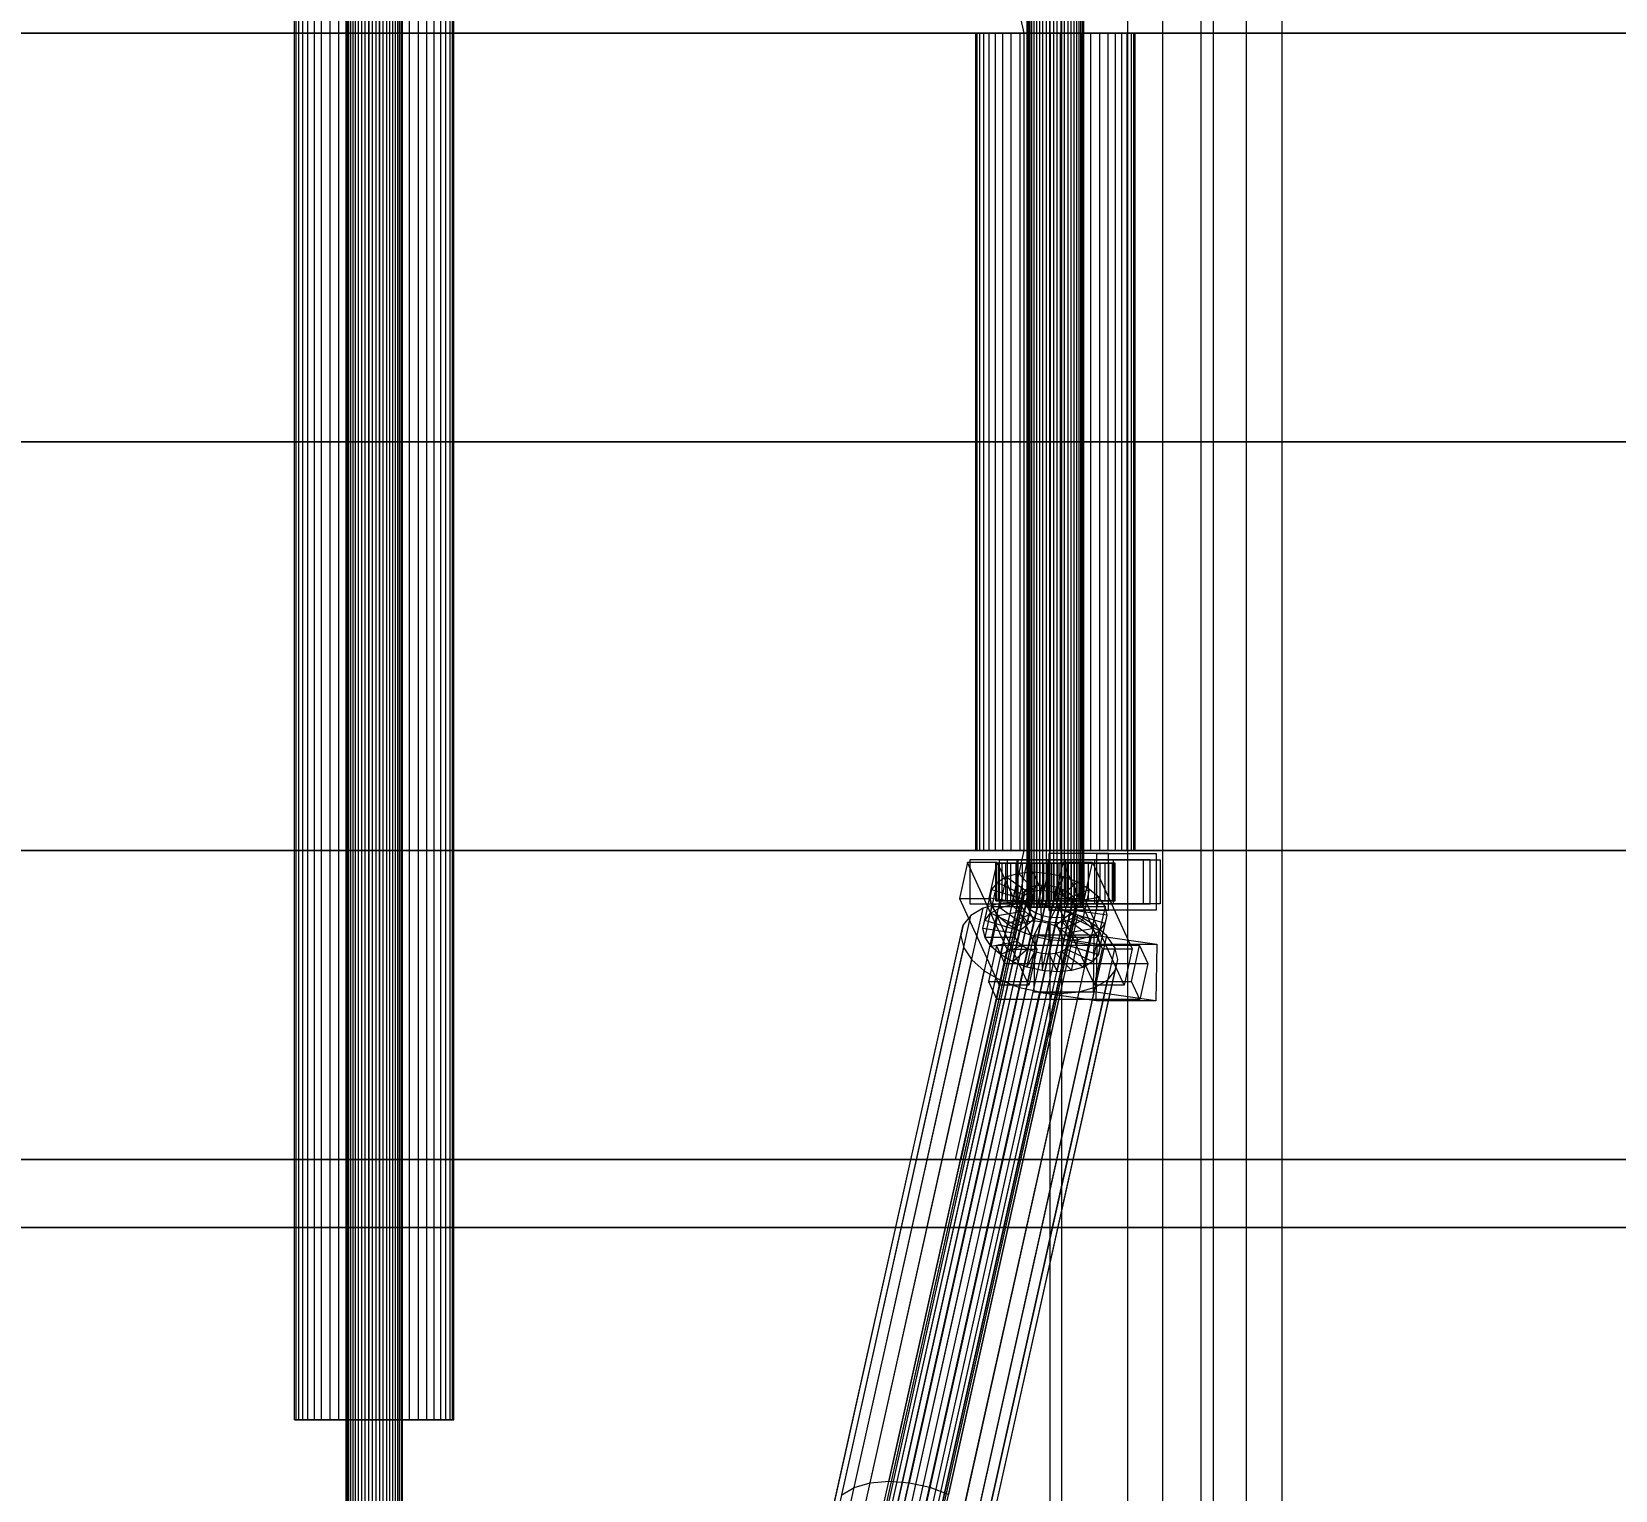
# Model space of a CAD drawing. Header units: millimetres. Extents: x -191664 to 191490, y -197311 to 10263.
# Drawn here: x 4337 to 4841, y -18334 to -17870 of the extents above; entities that cross this region are included whole.
import ezdxf

# ---------------------------------------------------------------- set-up
doc = ezdxf.new("R2010")
doc.units = ezdxf.units.MM
doc.layers.add('COTAS_INSTALACION_P', color=30, linetype='Continuous', lineweight=0)
doc.layers.add('superior_C01', color=7, linetype='Continuous', lineweight=0)
doc.dimstyles.new('PLANTA_100', dxfattribs={"dimtxt": 250, "dimasz": 150, "dimexe": 150, "dimexo": 80, "dimgap": 100, "dimtad": 1, "dimtih": 1, "dimtoh": 1, "dimdec": 1, "dimdsep": 46, "dimcen": 0.09, "dimclrd": 1, "dimclre": 1, "dimclrt": 1, "dimadec": 0, "dimazin": 0, "dimtfac": 1, "dimtdec": 4, "dimtofl": 0, "dimtmove": 0, "dimatfit": 3, "dimfxl": 1, "dimtolj": 1, "dimtzin": 0, "dimarcsym": 0})

# ---------------------------------------------------------------- blocks, each defined once
blk = doc.blocks.new('*D5')
at = {"layer": 'COTAS_INSTALACION_P', "color": 1, "lineweight": -2, "transparency": 16777216}
for p, q in [((-1000, -18080), (-1000, -25850)), ((60117.12, -18080), (60117.12, -25850)), ((-850, -25700), (59967.12, -25700))]:
    blk.add_line(p, q, dxfattribs=at)
at = {"layer": 'COTAS_INSTALACION_P', "color": 1, "transparency": 16777216}
for points in [[(-850, -25675), (-850, -25725), (-1000, -25700)], [(59967.12, -25675), (59967.12, -25725), (60117.12, -25700)]]:
    blk.add_solid(points, dxfattribs=at)
at = {"layer": 'Defpoints', "color": 0, "transparency": 16777216}
for p in [(-1000, -18000), (60117.12, -18000), (60117.12, -25700)]:
    blk.add_point(p, dxfattribs=at)

msp = doc.modelspace()

# ---------------------------------------------------------------- linework, layer by layer
at = {"layer": 'superior_C01', "color": 139, "true_color": 0x354b57}
for p, q in [((4685.47, -17550), (4685.47, -18450)), ((4696.68, -18450), (4696.68, -17550)), ((4723.37, -18450), (4723.37, -17550)), ((4734.57, -17550), (4734.57, -18450)), ((4660.78, -17575), (4660.78, -18425)), ((4664.62, -18425), (4664.62, -17575)), ((4708.9, -18425), (4708.9, -17575)), ((4712.74, -17575), (4712.74, -18425)), ((4634.56, -18133.86), (4632, -18145.33)), ((4644.03, -18133.85), (4634.56, -18133.86)), ((4647.18, -18161.39), (4634.56, -18133.86)), ((4644.77, -18133), (4635.3, -18133)), ((4635.3, -18133), (4635.3, -18147)), ((4650.66, -18133), (4635.3, -18133)), ((4641.48, -18145.32), (4644.03, -18133.85)), ((4644.03, -18133.85), (4656.65, -18161.38)), ((4644.77, -18147), (4644.77, -18133)), ((4644.77, -18133), (4660.14, -18133)), ((4692.66, -18133), (4647.18, -18133)), ((4647.18, -18133), (4647.18, -18147)), ((4650.38, -18133), (4647.18, -18133)), ((4650.38, -18147), (4650.38, -18133)), ((4650.38, -18133), (4695.86, -18133)), ((4650.66, -18147), (4650.66, -18133)), ((4650.66, -18133), (4660.14, -18133)), ((4660.14, -18133), (4660.14, -18147)), ((4679.39, -18131), (4660.45, -18131)), ((4660.45, -18131), (4660.45, -18149)), ((4675.69, -18131), (4660.45, -18131)), ((4664.88, -18133.82), (4662.32, -18145.29)), ((4674.35, -18133.81), (4664.88, -18133.82)), ((4677.5, -18161.35), (4664.88, -18133.82)), ((4675.09, -18133), (4665.61, -18133)), ((4665.61, -18133), (4665.61, -18147)), ((4680.98, -18133), (4665.61, -18133)), ((4671.79, -18145.28), (4674.35, -18133.81)), ((4674.35, -18133.81), (4686.97, -18161.34)), ((4675.09, -18147), (4675.09, -18133)), ((4675.09, -18133), (4690.45, -18133)), ((4675.69, -18149), (4675.69, -18131)), ((4675.69, -18131), (4694.63, -18131)), ((4679.39, -18149), (4679.39, -18131)), ((4679.39, -18131), (4694.63, -18131)), ((4680.98, -18147), (4680.98, -18133)), ((4680.98, -18133), (4690.45, -18133)), ((4690.45, -18133), (4690.45, -18147)), ((4692.66, -18147), (4692.66, -18133)), ((4692.66, -18133), (4695.86, -18133)), ((4694.63, -18131), (4694.63, -18149)), ((4695.86, -18133), (4695.86, -18147)), ((4632, -18145.33), (4641.48, -18145.32)), ((4632, -18145.33), (4644.62, -18172.86)), ((4635.3, -18147), (4644.77, -18147)), ((4635.3, -18147), (4650.66, -18147)), ((4654.1, -18172.85), (4641.48, -18145.32)), ((4660.14, -18147), (4644.77, -18147)), ((4647.18, -18147), (4692.66, -18147)), ((4647.18, -18147), (4650.38, -18147)), ((4695.86, -18147), (4650.38, -18147)), ((4660.14, -18147), (4650.66, -18147)), ((4660.45, -18149), (4679.39, -18149)), ((4675.69, -18149), (4660.45, -18149)), ((4662.32, -18145.29), (4671.79, -18145.28)), ((4662.32, -18145.29), (4674.94, -18172.82)), ((4665.61, -18147), (4675.09, -18147)), ((4665.61, -18147), (4680.98, -18147)), ((4684.41, -18172.81), (4671.79, -18145.28)), ((4690.45, -18147), (4675.09, -18147)), ((4694.63, -18149), (4675.69, -18149)), ((4694.63, -18149), (4679.39, -18149)), ((4690.45, -18147), (4680.98, -18147)), ((4695.86, -18147), (4692.66, -18147)), ((4655.93, -18156.96), (4655.66, -18174.94)), ((4674.88, -18156.96), (4655.93, -18156.96)), ((4675.81, -18159.83), (4655.93, -18156.96)), ((4674.61, -18174.94), (4674.88, -18156.96)), ((4674.88, -18156.96), (4694.76, -18159.83)), ((4643.81, -18160.25), (4641.25, -18171.72)), ((4689.29, -18160.19), (4643.81, -18160.25)), ((4646.44, -18165.98), (4643.81, -18160.25)), ((4644.62, -18172.86), (4647.18, -18161.39)), ((4647.18, -18161.39), (4656.65, -18161.38)), ((4656.65, -18161.38), (4654.1, -18172.85)), ((4674.94, -18172.82), (4677.5, -18161.35)), ((4675.55, -18177.81), (4675.81, -18159.83)), ((4675.81, -18159.83), (4694.76, -18159.83)), ((4677.5, -18161.35), (4686.97, -18161.34)), ((4686.97, -18161.34), (4684.41, -18172.81)), ((4686.73, -18171.66), (4689.29, -18160.19)), ((4689.29, -18160.19), (4691.92, -18165.93)), ((4694.76, -18159.83), (4694.49, -18177.81)), ((4643.88, -18177.45), (4646.44, -18165.98)), ((4646.44, -18165.98), (4691.92, -18165.93)), ((4691.92, -18165.93), (4689.36, -18177.39)), ((4641.25, -18171.72), (4686.73, -18171.66)), ((4641.25, -18171.72), (4643.88, -18177.45)), ((4654.1, -18172.85), (4644.62, -18172.86)), ((4684.41, -18172.81), (4674.94, -18172.82)), ((4689.36, -18177.39), (4686.73, -18171.66)), ((4689.36, -18177.39), (4643.88, -18177.45)), ((4655.66, -18174.94), (4674.61, -18174.94)), ((4675.55, -18177.81), (4655.66, -18174.94)), ((4694.49, -18177.81), (4674.61, -18174.94)), ((4694.49, -18177.81), (4675.55, -18177.81))]:
    msp.add_line(p, q, dxfattribs=at)
at = {"layer": 'superior_C01', "color": 9, "true_color": 0xbac6cb}
for p, q in [((4436.77, -18440), (4436.77, -17560)), ((4436.92, -18440), (4436.92, -17560)), ((4437.22, -18440), (4437.22, -17560)), ((4437.68, -18440), (4437.68, -17560)), ((4438.26, -18440), (4438.26, -17560)), ((4438.99, -18440), (4438.99, -17560)), ((4439.81, -18440), (4439.81, -17560)), ((4440.76, -18440), (4440.76, -17560)), ((4441.76, -18440), (4441.76, -17560)), ((4442.87, -18440), (4442.87, -17560)), ((4443.98, -18440), (4443.98, -17560)), ((4445.17, -18440), (4445.17, -17560)), ((4446.33, -18440), (4446.33, -17560)), ((4447.52, -18440), (4447.52, -17560)), ((4448.63, -18440), (4448.63, -17560)), ((4449.74, -18440), (4449.74, -17560)), ((4450.74, -18440), (4450.74, -17560)), ((4451.69, -18440), (4451.69, -17560)), ((4452.51, -18440), (4452.51, -17560)), ((4453.24, -18440), (4453.24, -17560)), ((4453.82, -18440), (4453.82, -17560)), ((4454.28, -17560), (4454.28, -18440)), ((4454.57, -18440), (4454.57, -17560)), ((4454.73, -18440), (4454.73, -17560)), ((4653.57, -18148), (4653.57, -17852)), ((4653.73, -18148), (4653.73, -17852)), ((4654.03, -18148), (4654.03, -17852)), ((4654.49, -18148), (4654.49, -17852)), ((4655.06, -18148), (4655.06, -17852)), ((4655.8, -18148), (4655.8, -17852)), ((4656.61, -18148), (4656.61, -17852)), ((4657.56, -18148), (4657.56, -17852)), ((4658.56, -18148), (4658.56, -17852)), ((4659.67, -18148), (4659.67, -17852)), ((4660.79, -18148), (4660.79, -17852)), ((4661.98, -18148), (4661.98, -17852)), ((4663.13, -18148), (4663.13, -17852)), ((4664.32, -18148), (4664.32, -17852)), ((4665.44, -18148), (4665.44, -17852)), ((4666.55, -18148), (4666.55, -17852)), ((4667.54, -18148), (4667.54, -17852)), ((4668.5, -18148), (4668.5, -17852)), ((4669.31, -18148), (4669.31, -17852)), ((4670.04, -18148), (4670.04, -17852)), ((4670.62, -18148), (4670.62, -17852)), ((4671.08, -17852), (4671.08, -18148)), ((4671.38, -18148), (4671.38, -17852)), ((4671.54, -18148), (4671.54, -17852)), ((4604.43, -18357.43), (4652.12, -18143.64)), ((4605.29, -18356.36), (4652.98, -18142.56)), ((4606.68, -18355.54), (4654.37, -18141.74)), ((4608.5, -18355.02), (4656.19, -18141.22)), ((4610.63, -18354.84), (4658.32, -18141.04)), ((4612.92, -18355.02), (4660.61, -18141.22)), ((4615.21, -18355.53), (4662.9, -18141.73)), ((4617.35, -18356.35), (4665.04, -18142.55)), ((4619.2, -18357.42), (4666.89, -18143.62)), ((4652.12, -18143.64), (4651.84, -18144.88)), ((4652.98, -18142.56), (4652.12, -18143.64)), ((4654.37, -18141.74), (4652.98, -18142.56)), ((4656.19, -18141.22), (4654.37, -18141.74)), ((4658.32, -18141.04), (4656.19, -18141.22)), ((4660.61, -18141.22), (4658.32, -18141.04)), ((4662.9, -18141.73), (4660.61, -18141.22)), ((4665.04, -18142.55), (4662.9, -18141.73)), ((4666.89, -18143.62), (4665.04, -18142.55)), ((4668.31, -18144.86), (4666.89, -18143.62)), ((4604.15, -18358.68), (4651.84, -18144.88)), ((4604.47, -18360.02), (4652.16, -18146.22)), ((4605.37, -18361.35), (4653.06, -18147.55)), ((4606.8, -18362.6), (4654.48, -18148.8)), ((4620.62, -18358.66), (4668.31, -18144.86)), ((4669.21, -18146.2), (4621.52, -18360)), ((4621.56, -18362.58), (4669.25, -18148.78)), ((4621.84, -18361.33), (4669.53, -18147.53)), ((4651.84, -18144.88), (4652.16, -18146.22)), ((4652.16, -18146.22), (4653.06, -18147.55)), ((4653.06, -18147.55), (4654.48, -18148.8)), ((4654.03, -18148), (4653.57, -18148)), ((4653.57, -18148), (4653.73, -18148)), ((4653.73, -18148), (4654.49, -18148)), ((4655.06, -18148), (4654.03, -18148)), ((4654.48, -18148.8), (4656.33, -18149.86)), ((4654.49, -18148), (4655.8, -18148)), ((4656.61, -18148), (4655.06, -18148)), ((4655.8, -18148), (4657.56, -18148)), ((4658.56, -18148), (4656.61, -18148)), ((4657.56, -18148), (4659.67, -18148)), ((4660.79, -18148), (4658.56, -18148)), ((4659.67, -18148), (4661.98, -18148)), ((4663.13, -18148), (4660.79, -18148)), ((4661.98, -18148), (4664.32, -18148)), ((4665.44, -18148), (4663.13, -18148)), ((4664.32, -18148), (4666.55, -18148)), ((4667.54, -18148), (4665.44, -18148)), ((4666.55, -18148), (4668.5, -18148)), ((4669.31, -18148), (4667.54, -18148)), ((4669.21, -18146.2), (4668.31, -18144.86)), ((4668.39, -18149.85), (4669.25, -18148.78)), ((4668.5, -18148), (4670.04, -18148)), ((4669.53, -18147.53), (4669.21, -18146.2)), ((4669.25, -18148.78), (4669.53, -18147.53)), ((4670.62, -18148), (4669.31, -18148)), ((4670.04, -18148), (4671.08, -18148)), ((4671.38, -18148), (4670.62, -18148)), ((4671.08, -18148), (4671.54, -18148)), ((4671.54, -18148), (4671.38, -18148)), ((4608.64, -18363.66), (4656.33, -18149.86)), ((4610.78, -18364.48), (4658.47, -18150.68)), ((4613.07, -18364.99), (4660.76, -18151.2)), ((4615.36, -18365.17), (4663.05, -18151.37)), ((4617.49, -18364.99), (4665.18, -18151.19)), ((4619.31, -18364.47), (4667, -18150.67)), ((4620.7, -18363.65), (4668.39, -18149.85)), ((4656.33, -18149.86), (4658.47, -18150.68)), ((4658.47, -18150.68), (4660.76, -18151.2)), ((4660.76, -18151.2), (4663.05, -18151.37)), ((4663.05, -18151.37), (4665.18, -18151.19)), ((4665.18, -18151.19), (4667, -18150.67)), ((4667, -18150.67), (4668.39, -18149.85))]:
    msp.add_line(p, q, dxfattribs=at)
at = {"layer": 'superior_C01', "color": 252, "true_color": 0x83939a}
for p, q in [((4420.4, -18311.15), (4420.4, -17688.85)), ((4420.84, -18311.15), (4420.84, -17688.85)), ((4421.69, -18311.15), (4421.69, -17688.85)), ((4422.98, -18311.15), (4422.98, -17688.85)), ((4424.61, -18311.15), (4424.61, -17688.85)), ((4426.68, -18311.15), (4426.68, -17688.85)), ((4428.98, -18311.15), (4428.98, -17688.85)), ((4431.67, -18311.15), (4431.67, -17688.85)), ((4434.49, -18311.15), (4434.49, -17688.85)), ((4437.62, -18311.15), (4437.62, -17688.85)), ((4440.76, -18311.15), (4440.76, -17688.85)), ((4444.12, -18311.15), (4444.12, -17688.85)), ((4447.38, -18311.15), (4447.38, -17688.85)), ((4450.74, -18311.15), (4450.74, -17688.85)), ((4453.88, -18311.15), (4453.88, -17688.85)), ((4457.01, -18311.15), (4457.01, -17688.85)), ((4459.83, -18311.15), (4459.83, -17688.85)), ((4462.52, -18311.15), (4462.52, -17688.85)), ((4464.82, -18311.15), (4464.82, -17688.85)), ((4466.89, -18311.15), (4466.89, -17688.85)), ((4468.52, -18311.15), (4468.52, -17688.85)), ((4469.81, -17688.85), (4469.81, -18311.15)), ((4470.65, -18311.15), (4470.65, -17688.85)), ((4471.1, -18311.15), (4471.1, -17688.85)), ((4637.65, -17870), (4637.21, -17870)), ((4637.21, -17870), (4638.49, -17870)), ((4637.21, -18130), (4637.21, -17870)), ((4639.79, -17870), (4637.65, -17870)), ((4637.65, -18130), (4637.65, -17870)), ((4638.49, -17870), (4641.42, -17870)), ((4638.49, -18130), (4638.49, -17870)), ((4643.48, -17870), (4639.79, -17870)), ((4639.79, -18130), (4639.79, -17870)), ((4641.42, -17870), (4645.78, -17870)), ((4641.42, -18130), (4641.42, -17870)), ((4648.47, -17870), (4643.48, -17870)), ((4643.48, -18130), (4643.48, -17870)), ((4645.78, -17870), (4651.29, -17870)), ((4645.78, -18130), (4645.78, -17870)), ((4654.42, -17870), (4648.47, -17870)), ((4648.47, -18130), (4648.47, -17870)), ((4651.29, -17870), (4657.57, -17870)), ((4651.29, -18130), (4651.29, -17870)), ((4660.93, -17870), (4654.42, -17870)), ((4654.42, -18130), (4654.42, -17870)), ((4657.57, -17870), (4664.18, -17870)), ((4657.57, -18130), (4657.57, -17870)), ((4667.54, -17870), (4660.93, -17870)), ((4660.93, -18130), (4660.93, -17870)), ((4664.18, -17870), (4670.69, -17870)), ((4664.18, -18130), (4664.18, -17870)), ((4673.82, -17870), (4667.54, -17870)), ((4667.54, -18130), (4667.54, -17870)), ((4670.69, -17870), (4676.64, -17870)), ((4670.69, -18130), (4670.69, -17870)), ((4679.33, -17870), (4673.82, -17870)), ((4673.82, -18130), (4673.82, -17870)), ((4676.64, -17870), (4681.63, -17870)), ((4676.64, -18130), (4676.64, -17870)), ((4683.69, -17870), (4679.33, -17870)), ((4679.33, -18130), (4679.33, -17870)), ((4681.63, -17870), (4685.32, -17870)), ((4681.63, -18130), (4681.63, -17870)), ((4686.62, -17870), (4683.69, -17870)), ((4683.69, -18130), (4683.69, -17870)), ((4685.32, -17870), (4687.46, -17870)), ((4685.32, -18130), (4685.32, -17870)), ((4687.9, -17870), (4686.62, -17870)), ((4686.62, -17870), (4686.62, -18130)), ((4687.46, -17870), (4687.9, -17870)), ((4687.46, -18130), (4687.46, -17870)), ((4687.9, -18130), (4687.9, -17870)), ((4638.49, -18130), (4637.21, -18130)), ((4637.21, -18130), (4637.65, -18130)), ((4637.65, -18130), (4639.79, -18130)), ((4641.42, -18130), (4638.49, -18130)), ((4639.79, -18130), (4643.48, -18130)), ((4645.78, -18130), (4641.42, -18130)), ((4643.48, -18130), (4648.47, -18130)), ((4651.29, -18130), (4645.78, -18130)), ((4648.47, -18130), (4654.42, -18130)), ((4657.57, -18130), (4651.29, -18130)), ((4654.42, -18130), (4660.93, -18130)), ((4664.18, -18130), (4657.57, -18130)), ((4660.93, -18130), (4667.54, -18130)), ((4670.69, -18130), (4664.18, -18130)), ((4667.54, -18130), (4673.82, -18130)), ((4676.64, -18130), (4670.69, -18130)), ((4673.82, -18130), (4679.33, -18130)), ((4681.63, -18130), (4676.64, -18130)), ((4679.33, -18130), (4683.69, -18130)), ((4685.32, -18130), (4681.63, -18130)), ((4683.69, -18130), (4686.62, -18130)), ((4687.46, -18130), (4685.32, -18130)), ((4686.62, -18130), (4687.9, -18130)), ((4687.9, -18130), (4687.46, -18130)), ((4598.47, -18332.66), (4639.58, -18148.35)), ((4603.61, -18331.2), (4644.72, -18146.89)), ((4609.61, -18330.69), (4650.72, -18146.38)), ((4616.06, -18331.18), (4657.17, -18146.87)), ((4622.53, -18332.63), (4663.64, -18148.32)), ((4639.58, -18148.35), (4635.66, -18150.67)), ((4644.72, -18146.89), (4639.58, -18148.35)), ((4650.72, -18146.38), (4644.72, -18146.89)), ((4657.17, -18146.87), (4650.72, -18146.38)), ((4663.64, -18148.32), (4657.17, -18146.87)), ((4669.69, -18150.63), (4663.64, -18148.32)), ((4592.11, -18338), (4633.22, -18153.69)), ((4594.55, -18334.98), (4635.66, -18150.67)), ((4628.58, -18334.94), (4669.69, -18150.63)), ((4633.22, -18153.69), (4632.42, -18157.21)), ((4635.66, -18150.67), (4633.22, -18153.69)), ((4633.78, -18337.95), (4674.9, -18153.64)), ((4674.9, -18153.64), (4669.69, -18150.63)), ((4678.91, -18157.15), (4674.9, -18153.64)), ((4591.31, -18341.52), (4632.42, -18157.21)), ((4632.42, -18157.21), (4633.33, -18160.98)), ((4637.8, -18341.46), (4678.91, -18157.15)), ((4681.46, -18160.92), (4678.91, -18157.15)), ((4592.22, -18345.29), (4633.33, -18160.98)), ((4633.33, -18160.98), (4635.88, -18164.75)), ((4681.46, -18160.92), (4640.35, -18345.23)), ((4682.37, -18164.69), (4681.46, -18160.92)), ((4594.77, -18349.06), (4635.88, -18164.75)), ((4598.78, -18352.57), (4639.9, -18168.26)), ((4635.88, -18164.75), (4639.9, -18168.26)), ((4639.9, -18168.26), (4645.1, -18171.28)), ((4640.46, -18352.52), (4681.57, -18168.21)), ((4641.26, -18349), (4682.37, -18164.69)), ((4679.13, -18171.23), (4681.57, -18168.21)), ((4681.57, -18168.21), (4682.37, -18164.69)), ((4603.99, -18355.58), (4645.1, -18171.28)), ((4610.04, -18357.89), (4651.15, -18173.58)), ((4634.1, -18357.86), (4675.21, -18173.55)), ((4638.02, -18355.54), (4679.13, -18171.23)), ((4645.1, -18171.28), (4651.15, -18173.58)), ((4651.15, -18173.58), (4657.62, -18175.03)), ((4670.07, -18175.02), (4675.21, -18173.55)), ((4675.21, -18173.55), (4679.13, -18171.23)), ((4616.51, -18359.34), (4657.62, -18175.03)), ((4622.96, -18359.83), (4664.07, -18175.52)), ((4628.96, -18359.33), (4670.07, -18175.02)), ((4657.62, -18175.03), (4664.07, -18175.52)), ((4664.07, -18175.52), (4670.07, -18175.02)), ((4421.69, -18311.15), (4420.4, -18311.15)), ((4420.4, -18311.15), (4420.84, -18311.15)), ((4420.84, -18311.15), (4422.98, -18311.15)), ((4424.61, -18311.15), (4421.69, -18311.15)), ((4422.98, -18311.15), (4426.68, -18311.15)), ((4428.98, -18311.15), (4424.61, -18311.15)), ((4426.68, -18311.15), (4431.67, -18311.15)), ((4434.49, -18311.15), (4428.98, -18311.15)), ((4431.67, -18311.15), (4437.62, -18311.15)), ((4440.76, -18311.15), (4434.49, -18311.15)), ((4437.62, -18311.15), (4444.12, -18311.15)), ((4447.38, -18311.15), (4440.76, -18311.15)), ((4444.12, -18311.15), (4450.74, -18311.15)), ((4453.88, -18311.15), (4447.38, -18311.15)), ((4450.74, -18311.15), (4457.01, -18311.15)), ((4459.83, -18311.15), (4453.88, -18311.15)), ((4457.01, -18311.15), (4462.52, -18311.15)), ((4464.82, -18311.15), (4459.83, -18311.15)), ((4462.52, -18311.15), (4466.89, -18311.15)), ((4468.52, -18311.15), (4464.82, -18311.15)), ((4466.89, -18311.15), (4469.81, -18311.15)), ((4470.65, -18311.15), (4468.52, -18311.15)), ((4469.81, -18311.15), (4471.1, -18311.15)), ((4471.1, -18311.15), (4470.65, -18311.15)), ((4603.61, -18331.2), (4609.61, -18330.69)), ((4609.61, -18330.69), (4616.06, -18331.18)), ((4594.55, -18334.98), (4598.47, -18332.66)), ((4598.47, -18332.66), (4603.61, -18331.2)), ((4616.06, -18331.18), (4622.53, -18332.63)), ((4622.53, -18332.63), (4628.58, -18334.94))]:
    msp.add_line(p, q, dxfattribs=at)
at = {"layer": 'superior_C01', "color": 139, "true_color": 0x345e4e}
for p, q in [((4630.58, -17771.7), (4652.51, -17870)), ((4654.42, -17870), (4632.5, -17771.7)), ((3723.56, -17870), (4652.51, -17870)), ((4654.42, -17870), (3725.48, -17870)), ((4652.51, -17870), (4652.51, -18000)), ((4652.51, -17870), (5581.46, -17870)), ((4654.42, -18000), (4654.42, -17870)), ((5583.37, -17870), (4654.42, -17870)), ((3723.56, -18000), (4652.51, -18000)), ((4654.42, -18000), (3725.48, -18000)), ((4652.51, -18000), (4652.51, -18130)), ((4652.51, -18000), (5581.46, -18000)), ((4654.42, -18130), (4654.42, -18000)), ((5583.37, -18000), (4654.42, -18000)), ((3723.56, -18130), (4652.51, -18130)), ((4654.42, -18130), (3725.48, -18130)), ((4652.51, -18130), (4630.58, -18228.3)), ((4632.5, -18228.3), (4654.42, -18130)), ((4652.51, -18130), (5581.46, -18130)), ((5583.37, -18130), (4654.42, -18130)), ((4630.58, -18228.3), (3701.64, -18228.3)), ((3703.55, -18228.3), (4632.5, -18228.3)), ((4630.58, -18228.3), (4632.5, -18228.3)), ((5559.53, -18228.3), (4630.58, -18228.3)), ((4632.5, -18228.3), (5561.44, -18228.3))]:
    msp.add_line(p, q, dxfattribs=at)
at = {"layer": 'superior_C01', "color": 155, "true_color": 0x617580}
for p, q in [((4643.92, -18134), (4643.59, -18134)), ((4643.59, -18134), (4653.57, -18134)), ((4643.59, -18146), (4643.59, -18134)), ((4643.59, -18134), (4644.56, -18134)), ((4645.53, -18134), (4643.92, -18134)), ((4643.92, -18134), (4653.73, -18134)), ((4643.92, -18146), (4643.92, -18134)), ((4644.56, -18134), (4654.03, -18134)), ((4644.56, -18146), (4644.56, -18134)), ((4644.56, -18134), (4646.74, -18134)), ((4648.29, -18134), (4645.53, -18134)), ((4645.53, -18134), (4654.49, -18134)), ((4645.53, -18146), (4645.53, -18134)), ((4646.74, -18134), (4655.06, -18134)), ((4646.74, -18146), (4646.74, -18134)), ((4646.74, -18134), (4650.01, -18134)), ((4652.02, -18134), (4648.29, -18134)), ((4648.29, -18134), (4655.8, -18134)), ((4648.29, -18146), (4648.29, -18134)), ((4650.01, -18134), (4656.61, -18134)), ((4650.01, -18146), (4650.01, -18134)), ((4650.01, -18134), (4654.13, -18134)), ((4656.47, -18134), (4652.02, -18134)), ((4652.02, -18134), (4657.56, -18134)), ((4652.02, -18146), (4652.02, -18134)), ((4653.57, -18134), (4653.73, -18134)), ((4653.57, -18134), (4653.57, -18146)), ((4654.03, -18134), (4653.57, -18134)), ((4653.73, -18134), (4654.49, -18134)), ((4653.73, -18134), (4653.73, -18146)), ((4654.03, -18134), (4654.03, -18146)), ((4655.06, -18134), (4654.03, -18134)), ((4654.13, -18134), (4658.56, -18134)), ((4654.13, -18146), (4654.13, -18134)), ((4654.13, -18134), (4658.82, -18134)), ((4654.49, -18134), (4655.8, -18134)), ((4654.49, -18134), (4654.49, -18146)), ((4655.06, -18134), (4655.06, -18146)), ((4656.61, -18134), (4655.06, -18134)), ((4655.8, -18134), (4657.56, -18134)), ((4655.8, -18134), (4655.8, -18146)), ((4661.34, -18134), (4656.47, -18134)), ((4656.47, -18134), (4659.67, -18134)), ((4656.47, -18146), (4656.47, -18134)), ((4656.61, -18134), (4656.61, -18146)), ((4658.56, -18134), (4656.61, -18134)), ((4657.56, -18134), (4659.67, -18134)), ((4657.56, -18134), (4657.56, -18146)), ((4658.56, -18134), (4658.56, -18146)), ((4660.79, -18134), (4658.56, -18134)), ((4658.82, -18134), (4660.79, -18134)), ((4658.82, -18146), (4658.82, -18134)), ((4658.82, -18134), (4663.77, -18134)), ((4659.67, -18134), (4661.98, -18134)), ((4659.67, -18134), (4659.67, -18146)), ((4660.79, -18134), (4660.79, -18146)), ((4663.13, -18134), (4660.79, -18134)), ((4666.29, -18134), (4661.34, -18134)), ((4661.34, -18134), (4661.98, -18134)), ((4661.34, -18146), (4661.34, -18134)), ((4661.98, -18134), (4664.32, -18134)), ((4661.98, -18134), (4661.98, -18146)), ((4663.77, -18134), (4663.13, -18134)), ((4663.13, -18134), (4663.13, -18146)), ((4665.44, -18134), (4663.13, -18134)), ((4663.77, -18146), (4663.77, -18134)), ((4663.77, -18134), (4668.64, -18134)), ((4666.29, -18134), (4664.32, -18134)), ((4664.32, -18134), (4666.55, -18134)), ((4664.32, -18134), (4664.32, -18146)), ((4668.64, -18134), (4665.44, -18134)), ((4665.44, -18134), (4665.44, -18146)), ((4667.54, -18134), (4665.44, -18134)), ((4670.98, -18134), (4666.29, -18134)), ((4666.29, -18146), (4666.29, -18134)), ((4670.98, -18134), (4666.55, -18134)), ((4666.55, -18134), (4668.5, -18134)), ((4666.55, -18134), (4666.55, -18146)), ((4673.09, -18134), (4667.54, -18134)), ((4667.54, -18134), (4667.54, -18146)), ((4669.31, -18134), (4667.54, -18134)), ((4675.1, -18134), (4668.5, -18134)), ((4668.5, -18134), (4670.04, -18134)), ((4668.5, -18134), (4668.5, -18146)), ((4668.64, -18146), (4668.64, -18134)), ((4668.64, -18134), (4673.09, -18134)), ((4676.82, -18134), (4669.31, -18134)), ((4669.31, -18134), (4669.31, -18146)), ((4670.62, -18134), (4669.31, -18134)), ((4678.37, -18134), (4670.04, -18134)), ((4670.04, -18134), (4671.08, -18134)), ((4670.04, -18134), (4670.04, -18146)), ((4679.58, -18134), (4670.62, -18134)), ((4670.62, -18134), (4670.62, -18146)), ((4671.38, -18134), (4670.62, -18134)), ((4675.1, -18134), (4670.98, -18134)), ((4670.98, -18146), (4670.98, -18134)), ((4671.08, -18134), (4680.55, -18134)), ((4671.08, -18146), (4671.08, -18134)), ((4671.08, -18134), (4671.54, -18134)), ((4681.18, -18134), (4671.38, -18134)), ((4671.38, -18134), (4671.38, -18146)), ((4671.54, -18134), (4671.38, -18134)), ((4681.52, -18134), (4671.54, -18134)), ((4671.54, -18134), (4671.54, -18146)), ((4673.09, -18146), (4673.09, -18134)), ((4673.09, -18134), (4676.82, -18134)), ((4678.37, -18134), (4675.1, -18134)), ((4675.1, -18146), (4675.1, -18134)), ((4676.82, -18146), (4676.82, -18134)), ((4676.82, -18134), (4679.58, -18134)), ((4680.55, -18134), (4678.37, -18134)), ((4678.37, -18146), (4678.37, -18134)), ((4679.58, -18146), (4679.58, -18134)), ((4679.58, -18134), (4681.18, -18134)), ((4680.55, -18134), (4680.55, -18146)), ((4681.52, -18134), (4680.55, -18134)), ((4681.18, -18146), (4681.18, -18134)), ((4681.18, -18134), (4681.52, -18134)), ((4681.52, -18146), (4681.52, -18134)), ((4646.99, -18138.42), (4644.06, -18140.16)), ((4644.8, -18148.25), (4646.99, -18138.42)), ((4650.84, -18137.32), (4646.99, -18138.42)), ((4646.99, -18138.42), (4654.01, -18143.38)), ((4648.64, -18147.15), (4650.84, -18137.32)), ((4655.32, -18136.95), (4650.84, -18137.32)), ((4650.84, -18137.32), (4655.83, -18142.86)), ((4653.13, -18146.78), (4655.32, -18136.95)), ((4660.15, -18137.31), (4655.32, -18136.95)), ((4655.32, -18136.95), (4657.95, -18142.68)), ((4657.96, -18147.14), (4660.15, -18137.31)), ((4664.99, -18138.4), (4660.15, -18137.31)), ((4660.15, -18137.31), (4660.24, -18142.86)), ((4664.99, -18138.4), (4662.53, -18143.37)), ((4662.8, -18148.23), (4664.99, -18138.4)), ((4669.51, -18140.12), (4664.99, -18138.4)), ((4640.04, -18152.25), (4642.23, -18142.42)), ((4642.23, -18142.42), (4641.64, -18145.05)), ((4641.87, -18149.99), (4644.06, -18140.16)), ((4644.06, -18140.16), (4642.23, -18142.42)), ((4642.23, -18142.42), (4651.75, -18145.27)), ((4644.06, -18140.16), (4652.62, -18144.2)), ((4652.62, -18144.2), (4650.42, -18154.03)), ((4651.75, -18145.27), (4652.62, -18144.2)), ((4654.01, -18143.38), (4651.81, -18153.21)), ((4652.62, -18144.2), (4654.01, -18143.38)), ((4655.83, -18142.86), (4653.63, -18152.69)), ((4654.01, -18143.38), (4655.83, -18142.86)), ((4657.95, -18142.68), (4655.76, -18152.51)), ((4655.83, -18142.86), (4657.95, -18142.68)), ((4657.95, -18142.68), (4660.24, -18142.86)), ((4660.24, -18142.86), (4658.05, -18152.69)), ((4660.24, -18142.86), (4662.53, -18143.37)), ((4662.53, -18143.37), (4660.34, -18153.2)), ((4664.68, -18144.19), (4662.48, -18154.02)), ((4662.53, -18143.37), (4664.68, -18144.19)), ((4669.51, -18140.12), (4664.68, -18144.19)), ((4664.68, -18144.19), (4666.52, -18145.26)), ((4673.41, -18142.38), (4666.52, -18145.26)), ((4667.32, -18149.95), (4669.51, -18140.12)), ((4673.41, -18142.38), (4669.51, -18140.12)), ((4671.22, -18152.21), (4673.41, -18142.38)), ((4676.41, -18145), (4673.41, -18142.38)), ((4639.45, -18154.88), (4641.64, -18145.05)), ((4640.13, -18157.7), (4642.32, -18147.87)), ((4641.64, -18145.05), (4651.47, -18146.52)), ((4641.64, -18145.05), (4642.32, -18147.87)), ((4641.87, -18149.99), (4644.8, -18148.25)), ((4642.32, -18147.87), (4651.79, -18147.86)), ((4642.32, -18147.87), (4644.23, -18150.69)), ((4653.57, -18146), (4643.59, -18146)), ((4643.59, -18146), (4643.92, -18146)), ((4644.56, -18146), (4643.59, -18146)), ((4653.73, -18146), (4643.92, -18146)), ((4643.92, -18146), (4645.53, -18146)), ((4644.23, -18150.69), (4652.7, -18149.19)), ((4654.03, -18146), (4644.56, -18146)), ((4646.74, -18146), (4644.56, -18146)), ((4644.8, -18148.25), (4648.64, -18147.15)), ((4651.81, -18153.21), (4644.8, -18148.25)), ((4654.49, -18146), (4645.53, -18146)), ((4645.53, -18146), (4648.29, -18146)), ((4655.06, -18146), (4646.74, -18146)), ((4650.01, -18146), (4646.74, -18146)), ((4655.8, -18146), (4648.29, -18146)), ((4648.29, -18146), (4652.02, -18146)), ((4648.64, -18147.15), (4653.13, -18146.78)), ((4653.63, -18152.69), (4648.64, -18147.15)), ((4651.47, -18146.52), (4649.28, -18156.35)), ((4651.75, -18145.27), (4649.56, -18155.1)), ((4651.79, -18147.86), (4649.6, -18157.69)), ((4656.61, -18146), (4650.01, -18146)), ((4654.13, -18146), (4650.01, -18146)), ((4652.7, -18149.19), (4650.5, -18159.02)), ((4651.47, -18146.52), (4651.75, -18145.27)), ((4651.79, -18147.86), (4651.47, -18146.52)), ((4652.7, -18149.19), (4651.79, -18147.86)), ((4657.56, -18146), (4652.02, -18146)), ((4652.02, -18146), (4656.47, -18146)), ((4654.12, -18150.44), (4652.7, -18149.19)), ((4655.76, -18152.51), (4653.13, -18146.78)), ((4653.13, -18146.78), (4657.96, -18147.14)), ((4653.73, -18146), (4653.57, -18146)), ((4653.57, -18146), (4654.03, -18146)), ((4654.49, -18146), (4653.73, -18146)), ((4654.03, -18146), (4655.06, -18146)), ((4658.56, -18146), (4654.13, -18146)), ((4658.82, -18146), (4654.13, -18146)), ((4655.8, -18146), (4654.49, -18146)), ((4655.06, -18146), (4656.61, -18146)), ((4657.56, -18146), (4655.8, -18146)), ((4659.67, -18146), (4656.47, -18146)), ((4656.47, -18146), (4661.34, -18146)), ((4656.61, -18146), (4658.56, -18146)), ((4659.67, -18146), (4657.56, -18146)), ((4658.05, -18152.69), (4657.96, -18147.14)), ((4657.96, -18147.14), (4662.8, -18148.23)), ((4658.56, -18146), (4660.79, -18146)), ((4660.79, -18146), (4658.82, -18146)), ((4663.77, -18146), (4658.82, -18146)), ((4661.98, -18146), (4659.67, -18146)), ((4660.34, -18153.2), (4662.8, -18148.23)), ((4660.79, -18146), (4663.13, -18146)), ((4661.98, -18146), (4661.34, -18146)), ((4661.34, -18146), (4666.29, -18146)), ((4664.32, -18146), (4661.98, -18146)), ((4662.8, -18148.23), (4667.32, -18149.95)), ((4663.13, -18146), (4663.77, -18146)), ((4663.13, -18146), (4665.44, -18146)), ((4668.64, -18146), (4663.77, -18146)), ((4666.55, -18146), (4664.32, -18146)), ((4664.32, -18146), (4666.29, -18146)), ((4666.52, -18145.26), (4664.33, -18155.08)), ((4665.44, -18146), (4668.64, -18146)), ((4665.44, -18146), (4667.54, -18146)), ((4667.94, -18146.5), (4665.75, -18156.33)), ((4666.29, -18146), (4670.98, -18146)), ((4666.52, -18145.26), (4667.94, -18146.5)), ((4668.5, -18146), (4666.55, -18146)), ((4666.55, -18146), (4670.98, -18146)), ((4666.65, -18157.66), (4668.85, -18147.83)), ((4669.17, -18149.17), (4666.98, -18159)), ((4667.54, -18146), (4673.09, -18146)), ((4667.54, -18146), (4669.31, -18146)), ((4676.41, -18145), (4667.94, -18146.5)), ((4667.94, -18146.5), (4668.85, -18147.83)), ((4670.04, -18146), (4668.5, -18146)), ((4668.5, -18146), (4675.1, -18146)), ((4673.09, -18146), (4668.64, -18146)), ((4668.85, -18147.83), (4678.32, -18147.82)), ((4668.85, -18147.83), (4669.17, -18149.17)), ((4669.17, -18149.17), (4668.89, -18150.42)), ((4679, -18150.64), (4669.17, -18149.17)), ((4669.31, -18146), (4676.82, -18146)), ((4669.31, -18146), (4670.62, -18146)), ((4671.08, -18146), (4670.04, -18146)), ((4670.04, -18146), (4678.37, -18146)), ((4670.62, -18146), (4679.58, -18146)), ((4670.62, -18146), (4671.38, -18146)), ((4670.98, -18146), (4675.1, -18146)), ((4680.55, -18146), (4671.08, -18146)), ((4671.54, -18146), (4671.08, -18146)), ((4671.38, -18146), (4681.18, -18146)), ((4671.38, -18146), (4671.54, -18146)), ((4671.54, -18146), (4681.52, -18146)), ((4676.82, -18146), (4673.09, -18146)), ((4674.22, -18154.83), (4676.41, -18145)), ((4675.1, -18146), (4678.37, -18146)), ((4678.32, -18147.82), (4676.13, -18157.65)), ((4678.32, -18147.82), (4676.41, -18145)), ((4679.58, -18146), (4676.82, -18146)), ((4679, -18150.64), (4678.32, -18147.82)), ((4678.37, -18146), (4680.55, -18146)), ((4681.18, -18146), (4679.58, -18146)), ((4680.55, -18146), (4681.52, -18146)), ((4681.52, -18146), (4681.18, -18146)), ((4639.45, -18154.88), (4640.04, -18152.25)), ((4640.04, -18152.25), (4641.87, -18149.99)), ((4649.56, -18155.1), (4640.04, -18152.25)), ((4650.42, -18154.03), (4641.87, -18149.99)), ((4642.03, -18160.52), (4644.23, -18150.69)), ((4644.23, -18150.69), (4647.23, -18153.31)), ((4645.04, -18163.14), (4647.23, -18153.31)), ((4647.23, -18153.31), (4654.12, -18150.44)), ((4647.23, -18153.31), (4651.12, -18155.57)), ((4650.42, -18154.03), (4649.56, -18155.1)), ((4651.81, -18153.21), (4650.42, -18154.03)), ((4651.12, -18155.57), (4655.96, -18151.5)), ((4653.63, -18152.69), (4651.81, -18153.21)), ((4654.12, -18150.44), (4651.93, -18160.27)), ((4655.76, -18152.51), (4653.63, -18152.69)), ((4655.96, -18151.5), (4653.77, -18161.33)), ((4655.96, -18151.5), (4654.12, -18150.44)), ((4655.65, -18157.29), (4658.11, -18152.32)), ((4658.05, -18152.69), (4655.76, -18152.51)), ((4658.11, -18152.32), (4655.91, -18162.15)), ((4658.11, -18152.32), (4655.96, -18151.5)), ((4660.34, -18153.2), (4658.05, -18152.69)), ((4660.4, -18152.83), (4658.11, -18152.32)), ((4660.4, -18152.83), (4658.21, -18162.66)), ((4662.48, -18154.02), (4660.34, -18153.2)), ((4660.49, -18158.38), (4660.4, -18152.83)), ((4662.69, -18153.01), (4660.4, -18152.83)), ((4662.69, -18153.01), (4660.49, -18162.84)), ((4662.48, -18154.02), (4667.32, -18149.95)), ((4664.33, -18155.08), (4662.48, -18154.02)), ((4664.81, -18152.83), (4662.62, -18162.66)), ((4664.81, -18152.83), (4662.69, -18153.01)), ((4665.32, -18158.74), (4662.69, -18153.01)), ((4664.33, -18155.08), (4671.22, -18152.21)), ((4666.63, -18152.31), (4664.44, -18162.14)), ((4666.63, -18152.31), (4664.81, -18152.83)), ((4669.8, -18158.37), (4664.81, -18152.83)), ((4668.02, -18151.49), (4665.83, -18161.32)), ((4668.02, -18151.49), (4666.63, -18152.31)), ((4673.65, -18157.27), (4666.63, -18152.31)), ((4668.89, -18150.42), (4666.69, -18160.25)), ((4667.32, -18149.95), (4671.22, -18152.21)), ((4668.89, -18150.42), (4668.02, -18151.49)), ((4676.58, -18155.54), (4668.02, -18151.49)), ((4678.41, -18153.27), (4668.89, -18150.42)), ((4671.22, -18152.21), (4674.22, -18154.83)), ((4676.21, -18163.1), (4678.41, -18153.27)), ((4676.58, -18155.54), (4678.41, -18153.27)), ((4676.81, -18160.47), (4679, -18150.64)), ((4678.41, -18153.27), (4679, -18150.64)), ((4649.28, -18156.35), (4639.45, -18154.88)), ((4640.13, -18157.7), (4639.45, -18154.88)), ((4649.6, -18157.69), (4640.13, -18157.7)), ((4642.03, -18160.52), (4640.13, -18157.7)), ((4650.5, -18159.02), (4642.03, -18160.52)), ((4648.93, -18165.4), (4651.12, -18155.57)), ((4649.56, -18155.1), (4649.28, -18156.35)), ((4649.28, -18156.35), (4649.6, -18157.69)), ((4649.6, -18157.69), (4650.5, -18159.02)), ((4650.5, -18159.02), (4651.93, -18160.27)), ((4651.12, -18155.57), (4655.65, -18157.29)), ((4653.45, -18167.12), (4655.65, -18157.29)), ((4655.65, -18157.29), (4660.49, -18158.38)), ((4658.29, -18168.21), (4660.49, -18158.38)), ((4660.49, -18158.38), (4665.32, -18158.74)), ((4663.12, -18168.57), (4665.32, -18158.74)), ((4665.75, -18156.33), (4664.33, -18155.08)), ((4665.32, -18158.74), (4669.8, -18158.37)), ((4665.75, -18156.33), (4674.22, -18154.83)), ((4666.65, -18157.66), (4665.75, -18156.33)), ((4676.13, -18157.65), (4666.65, -18157.66)), ((4666.98, -18159), (4666.65, -18157.66)), ((4666.69, -18160.25), (4666.98, -18159)), ((4666.98, -18159), (4676.81, -18160.47)), ((4667.61, -18168.2), (4669.8, -18158.37)), ((4669.8, -18158.37), (4673.65, -18157.27)), ((4671.45, -18167.1), (4673.65, -18157.27)), ((4673.65, -18157.27), (4676.58, -18155.54)), ((4674.22, -18154.83), (4676.13, -18157.65)), ((4674.39, -18165.37), (4676.58, -18155.54)), ((4676.13, -18157.65), (4676.81, -18160.47)), ((4645.04, -18163.14), (4642.03, -18160.52)), ((4651.93, -18160.27), (4645.04, -18163.14)), ((4648.93, -18165.4), (4645.04, -18163.14)), ((4653.77, -18161.33), (4648.93, -18165.4)), ((4651.93, -18160.27), (4653.77, -18161.33)), ((4655.91, -18162.15), (4653.45, -18167.12)), ((4653.77, -18161.33), (4655.91, -18162.15)), ((4655.91, -18162.15), (4658.21, -18162.66)), ((4658.21, -18162.66), (4658.29, -18168.21)), ((4658.21, -18162.66), (4660.49, -18162.84)), ((4660.49, -18162.84), (4662.62, -18162.66)), ((4660.49, -18162.84), (4663.12, -18168.57)), ((4662.62, -18162.66), (4664.44, -18162.14)), ((4662.62, -18162.66), (4667.61, -18168.2)), ((4664.44, -18162.14), (4665.83, -18161.32)), ((4664.44, -18162.14), (4671.45, -18167.1)), ((4665.83, -18161.32), (4666.69, -18160.25)), ((4665.83, -18161.32), (4674.39, -18165.37)), ((4666.69, -18160.25), (4676.21, -18163.1)), ((4676.21, -18163.1), (4674.39, -18165.37)), ((4676.81, -18160.47), (4676.21, -18163.1)), ((4653.45, -18167.12), (4648.93, -18165.4)), ((4658.29, -18168.21), (4653.45, -18167.12)), ((4663.12, -18168.57), (4658.29, -18168.21)), ((4667.61, -18168.2), (4663.12, -18168.57)), ((4671.45, -18167.1), (4667.61, -18168.2)), ((4674.39, -18165.37), (4671.45, -18167.1))]:
    msp.add_line(p, q, dxfattribs=at)
at = {"layer": 'superior_C01', "color": 251, "true_color": 0x586d65}
for p, q in [((11002.45, -18250), (2012.49, -18250)), ((2014.1, -18250), (11004.06, -18250))]:
    msp.add_line(p, q, dxfattribs=at)

# ---------------------------------------------------------------- dimensions: what is measured, and where the dimension line sits
at = {"layer": 'COTAS_INSTALACION_P'}
dim = msp.add_aligned_dim(p1=(-1000, -18000), p2=(60117.12, -18000), distance=-7700, text='<> P', dimstyle='PLANTA_100', dxfattribs=at)
dim.commit()
dim.dimension.update_dxf_attribs({"geometry": '*D5', "text_midpoint": (29558.56, -25700)})

doc.saveas('drawing.dxf')
